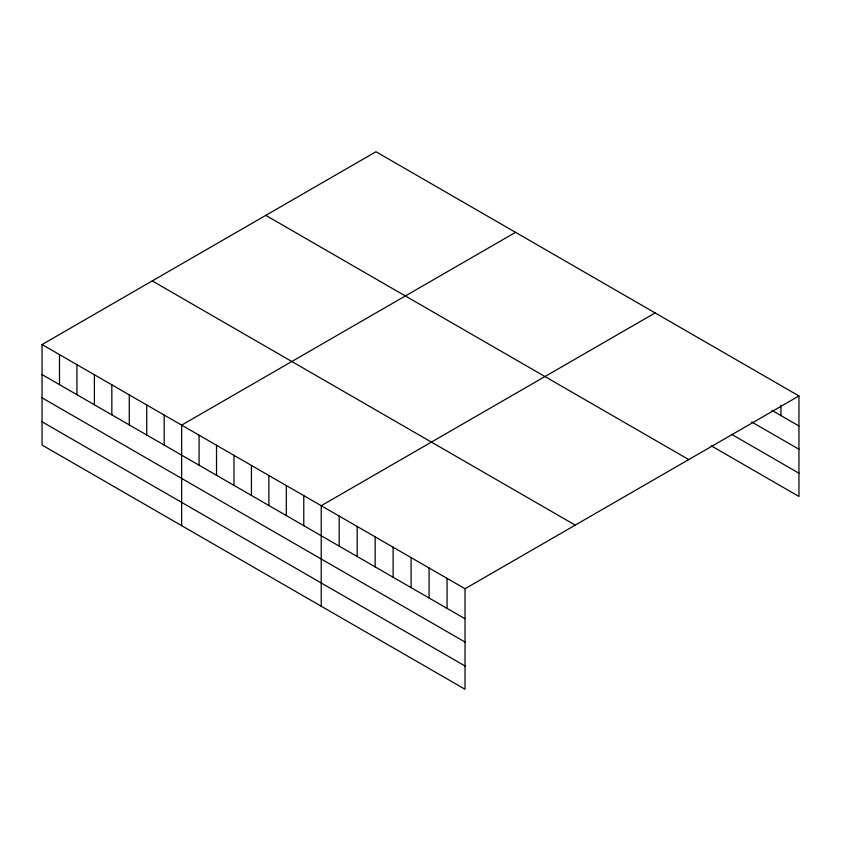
<?xml version="1.0" encoding="UTF-8"?>
<svg xmlns="http://www.w3.org/2000/svg" width="841" height="841" viewBox="0 0 841 841"><rect width="100%" height="100%" fill="white"/><g stroke="black" fill="none" stroke-linecap="round" stroke-linejoin="round"><path stroke-width="1.26" d="M42.05 344.537L465.031 588.742L465.031 689.252L42.05 445.047L42.05 344.537L375.969 151.748L798.95 395.953L798.95 496.463L711.318 445.867M515.554 232.337L181.635 425.125L181.635 525.636M655.139 312.926L321.22 505.714L321.22 606.224M465.031 588.742L798.95 395.953M771.985 410.419L798.95 425.988M751.759 422.003L798.95 449.241M731.533 434.282L798.95 473.21M265.777 215.37L688.758 459.575M152.242 280.915L575.223 525.12M42.05 374.56L465.031 618.766M42.05 397.825L465.031 642.03M42.05 421.783L465.031 665.988M780.974 405.162L780.974 415.601M447.055 578.366L447.055 608.39M429.078 567.98L429.078 598.014M411.102 557.604L411.102 587.628M393.125 547.228L393.125 577.252M375.149 536.852L375.149 566.876M357.173 526.466L357.173 556.5M339.196 516.09L339.196 546.114M303.769 495.633L303.769 525.667M286.318 485.562L286.318 515.596M268.878 475.491L268.878 505.515M251.427 465.42L251.427 495.444M233.977 455.349L233.977 485.373M216.526 445.267L216.526 475.302M199.086 435.196L199.086 465.22M164.184 415.055L164.184 445.078M146.733 404.973L146.733 435.007M129.293 394.902L129.293 424.926M111.842 384.831L111.842 414.855M94.392 374.76L94.392 404.784M76.941 364.679L76.941 394.713M59.501 354.608L59.501 384.631"/></g></svg>
